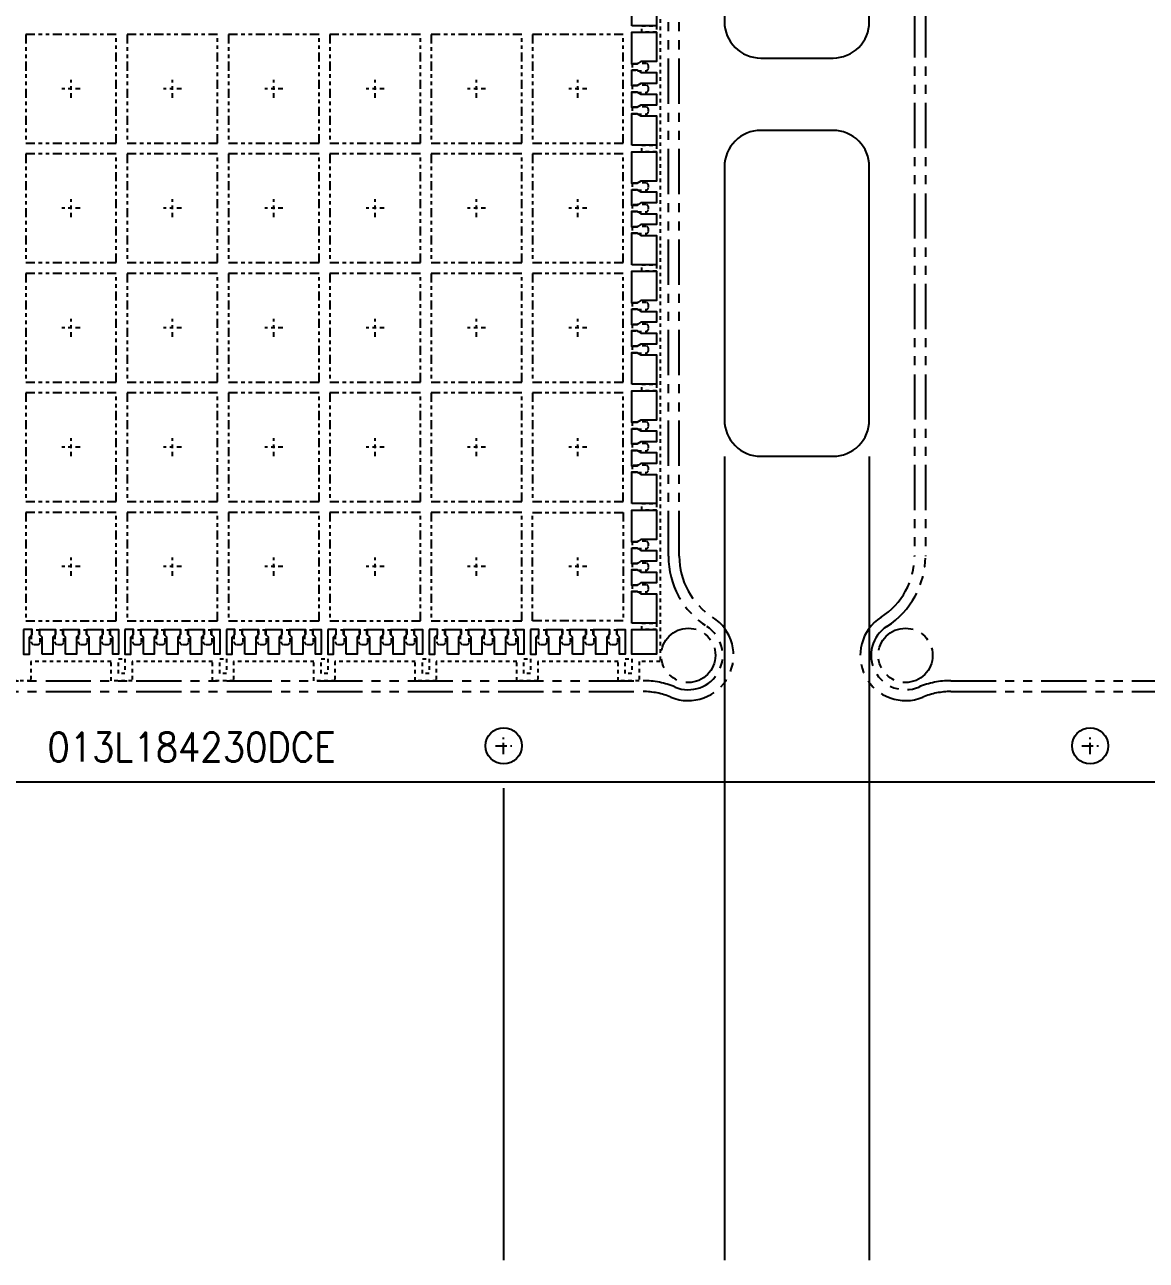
# Model space of a CAD drawing. Extents: x -336 to 28, y -457 to 7.
# Drawn here: x -253.87 to -222.88, y -347.44 to -313.31 of the extents above; entities that cross this region are included whole.
import ezdxf

# ---------------------------------------------------------------- set-up
doc = ezdxf.new("R2010")
doc.units = 0
doc.header["$MEASUREMENT"] = 0
for name, pattern in [('CENTER', [50.8, 31.75, -6.35, 6.35, -6.35]), ('CENTERX2', [4, 2.5, -0.5, 0.5, -0.5]), ('HIDDEN', [0.375, 0.25, -0.125]), ('PHANTOM', [2.5, 1.25, -0.25, 0.25, -0.25, 0.25, -0.25])]:
    doc.linetypes.add(name, pattern=pattern)
doc.layers.add('1', color=7, linetype='CONTINUOUS')
doc.layers.add('1D', color=4, linetype='CONTINUOUS')
doc.styles.add('ROMANS', font='romans', dxfattribs={"width": 0.85, "height": 0.08})

msp = doc.modelspace()

# ---------------------------------------------------------------- linework, layer by layer
at = {"layer": '1'}
msp.add_line((-46.0362, -334.2262), (-294.0362, -334.2262), dxfattribs=at)
for points in [[(-234.5362, -313.2262, 0.4142136), (-233.5362, -314.2262), (-231.5362, -314.2262, 0.4142136), (-230.5362, -313.2262), (-230.5362, -306.2262, 0.4142136), (-231.5362, -305.2262), (-233.5362, -305.2262, 0.4142136), (-234.5362, -306.2262)], [(-233.5362, -325.2262), (-231.5362, -325.2262, 0.4142136), (-230.5362, -324.2262), (-230.5362, -317.2262, 0.4142136), (-231.5362, -316.2262), (-233.5362, -316.2262, 0.4142136), (-234.5362, -317.2262), (-234.5362, -324.2262, 0.4142136)]]:
    msp.add_lwpolyline(points, format="xyb", close=True, dxfattribs=at)
for points in [[(-237.0962, -313.3362), (-237.0962, -312.4562), (-236.9612, -312.4562), (-236.8445, -312.5262), (-236.4162, -312.5262), (-236.4162, -313.3362)], [(-236.8445, -314.3262), (-236.9612, -314.3962), (-237.0962, -314.3962), (-237.0962, -313.5162), (-236.4162, -313.5162), (-236.4162, -314.3262)], [(-236.8445, -315.5262), (-236.9612, -315.5962), (-237.0962, -315.5962), (-237.0962, -315.1562), (-236.9612, -315.1562), (-236.8445, -315.2262), (-236.4162, -315.2262), (-236.4162, -315.5262)], [(-237.0962, -316.6362), (-237.0962, -315.7562), (-236.9612, -315.7562), (-236.8445, -315.8262), (-236.4162, -315.8262), (-236.4162, -316.6362)], [(-236.8445, -317.6262), (-236.9612, -317.6962), (-237.0962, -317.6962), (-237.0962, -316.8162), (-236.4162, -316.8162), (-236.4162, -317.6262)], [(-236.8445, -318.8262), (-236.9612, -318.8962), (-237.0962, -318.8962), (-237.0962, -318.4562), (-236.9612, -318.4562), (-236.8445, -318.5262), (-236.4162, -318.5262), (-236.4162, -318.8262)], [(-237.0962, -319.9362), (-237.0962, -319.0562), (-236.9612, -319.0562), (-236.8445, -319.1262), (-236.4162, -319.1262), (-236.4162, -319.9362)], [(-236.8445, -320.9262), (-236.9612, -320.9962), (-237.0962, -320.9962), (-237.0962, -320.1162), (-236.4162, -320.1162), (-236.4162, -320.9262)], [(-236.8445, -322.1262), (-236.9612, -322.1962), (-237.0962, -322.1962), (-237.0962, -321.7562), (-236.9612, -321.7562), (-236.8445, -321.8262), (-236.4162, -321.8262), (-236.4162, -322.1262)], [(-237.0962, -323.2362), (-237.0962, -322.3562), (-236.9612, -322.3562), (-236.8445, -322.4262), (-236.4162, -322.4262), (-236.4162, -323.2362)], [(-236.8445, -324.2262), (-236.9612, -324.2962), (-237.0962, -324.2962), (-237.0962, -323.4162), (-236.4162, -323.4162), (-236.4162, -324.2262)], [(-236.8445, -325.4262), (-236.9612, -325.4962), (-237.0962, -325.4962), (-237.0962, -325.0562), (-236.9612, -325.0562), (-236.8445, -325.1262), (-236.4162, -325.1262), (-236.4162, -325.4262)], [(-237.0962, -326.5362), (-237.0962, -325.6562), (-236.9612, -325.6562), (-236.8445, -325.7262), (-236.4162, -325.7262), (-236.4162, -326.5362)], [(-236.8445, -327.5262), (-236.9612, -327.5962), (-237.0962, -327.5962), (-237.0962, -326.7162), (-236.4162, -326.7162), (-236.4162, -327.5262)], [(-236.8445, -328.7262), (-236.9612, -328.7962), (-237.0962, -328.7962), (-237.0962, -328.3562), (-236.9612, -328.3562), (-236.8445, -328.4262), (-236.4162, -328.4262), (-236.4162, -328.7262)], [(-237.0962, -329.8362), (-237.0962, -328.9562), (-236.9612, -328.9562), (-236.8445, -329.0262), (-236.4162, -329.0262), (-236.4162, -329.8362)], [(-253.8962, -330.0162), (-253.8962, -330.6962), (-253.7362, -330.6962), (-253.7362, -330.2262), (-253.6612, -330.1512), (-253.6612, -330.0162)], [(-253.3862, -330.6962), (-253.3862, -330.2262), (-253.4612, -330.1512), (-253.4612, -330.0162), (-253.0112, -330.0162), (-253.0112, -330.1512), (-253.0862, -330.2262), (-253.0862, -330.6962)], [(-252.7362, -330.6962), (-252.7362, -330.2262), (-252.8112, -330.1512), (-252.8112, -330.0162), (-252.3612, -330.0162), (-252.3612, -330.1512), (-252.4362, -330.2262), (-252.4362, -330.6962)], [(-252.1612, -330.0162), (-251.7112, -330.0162), (-251.7112, -330.1512), (-251.7862, -330.2262), (-251.7862, -330.6962), (-252.0862, -330.6962), (-252.0862, -330.2262), (-252.1612, -330.1512)], [(-251.4362, -330.2262), (-251.5112, -330.1512), (-251.5112, -330.0162), (-251.2762, -330.0162), (-251.2762, -330.6962), (-251.4362, -330.6962)], [(-251.0962, -330.0162), (-251.0962, -330.6962), (-250.9362, -330.6962), (-250.9362, -330.2262), (-250.8612, -330.1512), (-250.8612, -330.0162)], [(-250.5862, -330.6962), (-250.5862, -330.2262), (-250.6612, -330.1512), (-250.6612, -330.0162), (-250.2112, -330.0162), (-250.2112, -330.1512), (-250.2862, -330.2262), (-250.2862, -330.6962)], [(-249.9362, -330.6962), (-249.9362, -330.2262), (-250.0112, -330.1512), (-250.0112, -330.0162), (-249.5612, -330.0162), (-249.5612, -330.1512), (-249.6362, -330.2262), (-249.6362, -330.6962)], [(-249.3612, -330.0162), (-248.9112, -330.0162), (-248.9112, -330.1512), (-248.9862, -330.2262), (-248.9862, -330.6962), (-249.2862, -330.6962), (-249.2862, -330.2262), (-249.3612, -330.1512)], [(-248.6362, -330.2262), (-248.7112, -330.1512), (-248.7112, -330.0162), (-248.4762, -330.0162), (-248.4762, -330.6962), (-248.6362, -330.6962)], [(-248.2962, -330.0162), (-248.2962, -330.6962), (-248.1362, -330.6962), (-248.1362, -330.2262), (-248.0612, -330.1512), (-248.0612, -330.0162)], [(-247.7862, -330.6962), (-247.7862, -330.2262), (-247.8612, -330.1512), (-247.8612, -330.0162), (-247.4112, -330.0162), (-247.4112, -330.1512), (-247.4862, -330.2262), (-247.4862, -330.6962)], [(-247.1362, -330.6962), (-247.1362, -330.2262), (-247.2112, -330.1512), (-247.2112, -330.0162), (-246.7612, -330.0162), (-246.7612, -330.1512), (-246.8362, -330.2262), (-246.8362, -330.6962)], [(-246.5612, -330.0162), (-246.1112, -330.0162), (-246.1112, -330.1512), (-246.1862, -330.2262), (-246.1862, -330.6962), (-246.4862, -330.6962), (-246.4862, -330.2262), (-246.5612, -330.1512)], [(-245.8362, -330.2262), (-245.9112, -330.1512), (-245.9112, -330.0162), (-245.6762, -330.0162), (-245.6762, -330.6962), (-245.8362, -330.6962)], [(-245.4962, -330.0162), (-245.4962, -330.6962), (-245.3362, -330.6962), (-245.3362, -330.2262), (-245.2612, -330.1512), (-245.2612, -330.0162)], [(-244.9862, -330.6962), (-244.9862, -330.2262), (-245.0612, -330.1512), (-245.0612, -330.0162), (-244.6112, -330.0162), (-244.6112, -330.1512), (-244.6862, -330.2262), (-244.6862, -330.6962)], [(-244.3362, -330.6962), (-244.3362, -330.2262), (-244.4112, -330.1512), (-244.4112, -330.0162), (-243.9612, -330.0162), (-243.9612, -330.1512), (-244.0362, -330.2262), (-244.0362, -330.6962)], [(-243.7612, -330.0162), (-243.3112, -330.0162), (-243.3112, -330.1512), (-243.3862, -330.2262), (-243.3862, -330.6962), (-243.6862, -330.6962), (-243.6862, -330.2262), (-243.7612, -330.1512)], [(-243.0362, -330.2262), (-243.1112, -330.1512), (-243.1112, -330.0162), (-242.8762, -330.0162), (-242.8762, -330.6962), (-243.0362, -330.6962)], [(-242.6962, -330.0162), (-242.6962, -330.6962), (-242.5362, -330.6962), (-242.5362, -330.2262), (-242.4612, -330.1512), (-242.4612, -330.0162)], [(-242.1862, -330.6962), (-242.1862, -330.2262), (-242.2612, -330.1512), (-242.2612, -330.0162), (-241.8112, -330.0162), (-241.8112, -330.1512), (-241.8862, -330.2262), (-241.8862, -330.6962)], [(-241.5362, -330.6962), (-241.5362, -330.2262), (-241.6112, -330.1512), (-241.6112, -330.0162), (-241.1612, -330.0162), (-241.1612, -330.1512), (-241.2362, -330.2262), (-241.2362, -330.6962)], [(-240.9612, -330.0162), (-240.5112, -330.0162), (-240.5112, -330.1512), (-240.5862, -330.2262), (-240.5862, -330.6962), (-240.8862, -330.6962), (-240.8862, -330.2262), (-240.9612, -330.1512)], [(-240.2362, -330.2262), (-240.3112, -330.1512), (-240.3112, -330.0162), (-240.0762, -330.0162), (-240.0762, -330.6962), (-240.2362, -330.6962)], [(-239.8962, -330.0162), (-239.8962, -330.6962), (-239.7362, -330.6962), (-239.7362, -330.2262), (-239.6612, -330.1512), (-239.6612, -330.0162)], [(-239.3862, -330.6962), (-239.3862, -330.2262), (-239.4612, -330.1512), (-239.4612, -330.0162), (-239.0112, -330.0162), (-239.0112, -330.1512), (-239.0862, -330.2262), (-239.0862, -330.6962)], [(-238.7362, -330.6962), (-238.7362, -330.2262), (-238.8112, -330.1512), (-238.8112, -330.0162), (-238.3612, -330.0162), (-238.3612, -330.1512), (-238.4362, -330.2262), (-238.4362, -330.6962)], [(-238.1612, -330.0162), (-237.7112, -330.0162), (-237.7112, -330.1512), (-237.7862, -330.2262), (-237.7862, -330.6962), (-238.0862, -330.6962), (-238.0862, -330.2262), (-238.1612, -330.1512)], [(-237.4362, -330.2262), (-237.5112, -330.1512), (-237.5112, -330.0162), (-237.2762, -330.0162), (-237.2762, -330.6962), (-237.4362, -330.6962)]]:
    msp.add_lwpolyline(points, close=True, dxfattribs=at)
for points in [[(-237.0962, -314.5562), (-236.9612, -314.5562), (-236.8445, -314.6262), (-236.4162, -314.6262), (-236.4162, -314.9262), (-236.8445, -314.9262), (-236.9612, -314.9962), (-237.0962, -314.9962), (-237.0962, -314.5562)], [(-237.0962, -317.8562), (-236.9612, -317.8562), (-236.8445, -317.9262), (-236.4162, -317.9262), (-236.4162, -318.2262), (-236.8445, -318.2262), (-236.9612, -318.2962), (-237.0962, -318.2962), (-237.0962, -317.8562)], [(-237.0962, -321.1562), (-236.9612, -321.1562), (-236.8445, -321.2262), (-236.4162, -321.2262), (-236.4162, -321.5262), (-236.8445, -321.5262), (-236.9612, -321.5962), (-237.0962, -321.5962), (-237.0962, -321.1562)], [(-237.0962, -324.4562), (-236.9612, -324.4562), (-236.8445, -324.5262), (-236.4162, -324.5262), (-236.4162, -324.8262), (-236.8445, -324.8262), (-236.9612, -324.8962), (-237.0962, -324.8962), (-237.0962, -324.4562)], [(-237.0962, -327.7562), (-236.9612, -327.7562), (-236.8445, -327.8262), (-236.4162, -327.8262), (-236.4162, -328.1262), (-236.8445, -328.1262), (-236.9612, -328.1962), (-237.0962, -328.1962), (-237.0962, -327.7562)]]:
    msp.add_lwpolyline(points, dxfattribs=at)
at = {"layer": '1', "linetype": 'ByBlock'}
msp.add_lwpolyline([(-236.4162, -330.0162), (-236.4162, -330.6962), (-237.0962, -330.6962), (-237.0962, -330.0162)], close=True, dxfattribs=at)
at = {"layer": '1'}
for centre in [(-240.6362, -333.2262), (-224.4362, -333.2262)]:
    msp.add_circle(centre, 0.5, dxfattribs=at)
at = {"layer": '1D', "linetype": 'HIDDEN', "ltscale": 0.2}
for p, q in [((-236.3162, -269.5562), (-236.3162, -330.8962)), ((-251.4762, -330.8962), (-253.6962, -330.8962)), ((-248.6762, -330.8962), (-250.8962, -330.8962)), ((-245.8762, -330.8962), (-248.0962, -330.8962)), ((-243.0762, -330.8962), (-245.2962, -330.8962)), ((-240.2762, -330.8962), (-242.4962, -330.8962)), ((-237.4762, -330.8962), (-239.6962, -330.8962)), ((-236.3162, -330.8962), (-236.8962, -330.8962))]:
    msp.add_line(p, q, dxfattribs=at)
at = {"layer": '1D', "linetype": 'ByBlock'}
for p, q in [((-234.5362, -325.2342), (-234.5362, -347.4363)), ((-230.5362, -325.2342), (-230.5362, -347.4363))]:
    msp.add_line(p, q, dxfattribs=at)
at = {"layer": '1D', "linetype": 'CENTER', "ltscale": 0.01}
for p, q in [((-240.6362, -333.4558), (-240.6362, -332.9966)), ((-224.4362, -333.4558), (-224.4362, -332.9966)), ((-240.8658, -333.2262), (-240.4065, -333.2262)), ((-224.6658, -333.2262), (-224.2065, -333.2262))]:
    msp.add_line(p, q, dxfattribs=at)
at = {"layer": '1D'}
msp.add_line((-240.6362, -334.3968), (-240.6362, -347.4363), dxfattribs=at)
at = {"layer": '1D', "color": 2, "linetype": 'PHANTOM'}
for points in [[(-236.7862, -268.7262), (-290.7862, -268.7262, -0.0990195), (-291.5554, -268.5724, 0.9166595), (-292.7092, -270.7795, -0.2559241), (-291.7862, -272.4648), (-291.7862, -297.4876, -0.2559241), (-292.7092, -299.1729, 0.5477226), (-292.7092, -301.2795, -0.2559241), (-291.7862, -302.9648), (-291.7862, -327.9876, -0.2559241), (-292.7092, -329.6729, 0.9166595), (-291.5554, -331.8801, -0.0990195), (-290.7862, -331.7262), (-236.7862, -331.7262, -0.0990195), (-236.0169, -331.8801, 0.9166595), (-234.8631, -329.6729, -0.2559241), (-235.7862, -327.9876), (-235.7862, -302.9648, -0.2559241), (-234.8631, -301.2795, 0.5477226), (-234.8631, -299.1729, -0.2559241), (-235.7862, -297.4876), (-235.7862, -272.4648, -0.2559241), (-234.8631, -270.7795, 0.9166595), (-236.0169, -268.5724, -0.0990195)], [(-174.2862, -268.7262), (-228.2862, -268.7262, -0.0990195), (-229.0554, -268.5724, 0.9166595), (-230.2092, -270.7795, -0.2559241), (-229.2862, -272.4648), (-229.2862, -297.4876, -0.2559241), (-230.2092, -299.1729, 0.5477226), (-230.2092, -301.2795, -0.2559241), (-229.2862, -302.9648), (-229.2862, -327.9876, -0.2559241), (-230.2092, -329.6729, 0.9166595), (-229.0554, -331.8801, -0.0990195), (-228.2862, -331.7262), (-174.2862, -331.7262, -0.0990195), (-173.5169, -331.8801, 0.9166595), (-172.3631, -329.6729, -0.2559241), (-173.2862, -327.9876), (-173.2862, -302.9648, -0.2559241), (-172.3631, -301.2795, 0.5477226), (-172.3631, -299.1729, -0.2559241), (-173.2862, -297.4876), (-173.2862, -272.4648, -0.2559241), (-172.3631, -270.7795, 0.9166595), (-173.5169, -268.5724, -0.0990195)], [(-236.7862, -269.0262), (-290.7862, -269.0262, -0.0990195), (-291.6708, -268.8493, 0.9166595), (-292.5477, -270.5267, -0.2559241), (-291.4862, -272.4648), (-291.4862, -297.4876, -0.2559241), (-292.5477, -299.4257, 0.5477226), (-292.5477, -301.0267, -0.2559241), (-291.4862, -302.9648), (-291.4862, -327.9876, -0.2559241), (-292.5477, -329.9257, 0.9166595), (-291.6708, -331.6031, -0.0990195), (-290.7862, -331.4262), (-236.7862, -331.4262, -0.0990195), (-235.9015, -331.6031, 0.9166595), (-235.0246, -329.9257, -0.2559241), (-236.0862, -327.9876), (-236.0862, -302.9648, -0.2559241), (-235.0246, -301.0267, 0.5477226), (-235.0246, -299.4257, -0.2559241), (-236.0862, -297.4876), (-236.0862, -272.4648, -0.2559241), (-235.0246, -270.5267, 0.9166595), (-235.9015, -268.8493, -0.0990195)], [(-174.2862, -269.0262), (-228.2862, -269.0262, -0.0990195), (-229.1708, -268.8493, 0.9166595), (-230.0477, -270.5267, -0.2559241), (-228.9862, -272.4648), (-228.9862, -297.4876, -0.2559241), (-230.0477, -299.4257, 0.5477226), (-230.0477, -301.0267, -0.2559241), (-228.9862, -302.9648), (-228.9862, -327.9876, -0.2559241), (-230.0477, -329.9257, 0.9166595), (-229.1708, -331.6031, -0.0990195), (-228.2862, -331.4262), (-174.2862, -331.4262, -0.0990195), (-173.4015, -331.6031, 0.9166595), (-172.5246, -329.9257, -0.2559241), (-173.5862, -327.9876), (-173.5862, -302.9648, -0.2559241), (-172.5246, -301.0267, 0.5477226), (-172.5246, -299.4257, -0.2559241), (-173.5862, -297.4876), (-173.5862, -272.4648, -0.2559241), (-172.5246, -270.5267, 0.9166595), (-173.4015, -268.8493, -0.0990195)]]:
    msp.add_lwpolyline(points, format="xyb", close=True, dxfattribs=at)
at = {"layer": '1D', "color": 2, "linetype": 'PHANTOM', "ltscale": 0.2}
for points in [[(-251.3362, -313.5762), (-253.8362, -313.5762), (-253.8362, -316.5762), (-251.3362, -316.5762)], [(-248.5362, -313.5762), (-251.0362, -313.5762), (-251.0362, -316.5762), (-248.5362, -316.5762)], [(-245.7362, -313.5762), (-248.2362, -313.5762), (-248.2362, -316.5762), (-245.7362, -316.5762)], [(-242.9362, -313.5762), (-245.4362, -313.5762), (-245.4362, -316.5762), (-242.9362, -316.5762)], [(-240.1362, -313.5762), (-242.6362, -313.5762), (-242.6362, -316.5762), (-240.1362, -316.5762)], [(-237.3362, -313.5762), (-239.8362, -313.5762), (-239.8362, -316.5762), (-237.3362, -316.5762)], [(-251.3362, -316.8762), (-253.8362, -316.8762), (-253.8362, -319.8762), (-251.3362, -319.8762)], [(-248.5362, -316.8762), (-251.0362, -316.8762), (-251.0362, -319.8762), (-248.5362, -319.8762)], [(-245.7362, -316.8762), (-248.2362, -316.8762), (-248.2362, -319.8762), (-245.7362, -319.8762)], [(-242.9362, -316.8762), (-245.4362, -316.8762), (-245.4362, -319.8762), (-242.9362, -319.8762)], [(-240.1362, -316.8762), (-242.6362, -316.8762), (-242.6362, -319.8762), (-240.1362, -319.8762)], [(-237.3362, -316.8762), (-239.8362, -316.8762), (-239.8362, -319.8762), (-237.3362, -319.8762)], [(-251.3362, -320.1762), (-253.8362, -320.1762), (-253.8362, -323.1762), (-251.3362, -323.1762)], [(-248.5362, -320.1762), (-251.0362, -320.1762), (-251.0362, -323.1762), (-248.5362, -323.1762)], [(-245.7362, -320.1762), (-248.2362, -320.1762), (-248.2362, -323.1762), (-245.7362, -323.1762)], [(-242.9362, -320.1762), (-245.4362, -320.1762), (-245.4362, -323.1762), (-242.9362, -323.1762)], [(-240.1362, -320.1762), (-242.6362, -320.1762), (-242.6362, -323.1762), (-240.1362, -323.1762)], [(-237.3362, -320.1762), (-239.8362, -320.1762), (-239.8362, -323.1762), (-237.3362, -323.1762)], [(-251.3362, -323.4762), (-253.8362, -323.4762), (-253.8362, -326.4762), (-251.3362, -326.4762)], [(-248.5362, -323.4762), (-251.0362, -323.4762), (-251.0362, -326.4762), (-248.5362, -326.4762)], [(-245.7362, -323.4762), (-248.2362, -323.4762), (-248.2362, -326.4762), (-245.7362, -326.4762)], [(-242.9362, -323.4762), (-245.4362, -323.4762), (-245.4362, -326.4762), (-242.9362, -326.4762)], [(-240.1362, -323.4762), (-242.6362, -323.4762), (-242.6362, -326.4762), (-240.1362, -326.4762)], [(-237.3362, -323.4762), (-239.8362, -323.4762), (-239.8362, -326.4762), (-237.3362, -326.4762)], [(-251.3362, -326.7762), (-253.8362, -326.7762), (-253.8362, -329.7762), (-251.3362, -329.7762)], [(-248.5362, -326.7762), (-251.0362, -326.7762), (-251.0362, -329.7762), (-248.5362, -329.7762)], [(-245.7362, -326.7762), (-248.2362, -326.7762), (-248.2362, -329.7762), (-245.7362, -329.7762)], [(-242.9362, -326.7762), (-245.4362, -326.7762), (-245.4362, -329.7762), (-242.9362, -329.7762)], [(-240.1362, -326.7762), (-242.6362, -326.7762), (-242.6362, -329.7762), (-240.1362, -329.7762)], [(-239.8362, -326.7762), (-237.3362, -326.7762), (-237.3362, -329.7762), (-239.8362, -329.7762)]]:
    msp.add_lwpolyline(points, close=True, dxfattribs=at)
at = {"layer": '1D', "linetype": 'HIDDEN', "ltscale": 0.2}
for points in [[(-236.8162, -313.5162), (-236.8162, -313.3362), (-236.4162, -313.3362), (-236.4162, -313.5162)], [(-236.8162, -316.8162), (-236.8162, -316.6362), (-236.4162, -316.6362), (-236.4162, -316.8162)], [(-236.8162, -320.1162), (-236.8162, -319.9362), (-236.4162, -319.9362), (-236.4162, -320.1162)], [(-236.8162, -323.4162), (-236.8162, -323.2362), (-236.4162, -323.2362), (-236.4162, -323.4162)], [(-236.8162, -326.7162), (-236.8162, -326.5362), (-236.4162, -326.5362), (-236.4162, -326.7162)], [(-236.8162, -330.0162), (-236.8162, -329.8362), (-236.4162, -329.8362), (-236.4162, -330.0162)], [(-251.2762, -330.8262), (-251.0962, -330.8262), (-251.0962, -331.2262), (-251.2762, -331.2262)], [(-248.4762, -330.8262), (-248.2962, -330.8262), (-248.2962, -331.2262), (-248.4762, -331.2262)], [(-245.6762, -330.8262), (-245.4962, -330.8262), (-245.4962, -331.2262), (-245.6762, -331.2262)], [(-242.8762, -330.8262), (-242.6962, -330.8262), (-242.6962, -331.2262), (-242.8762, -331.2262)], [(-240.0762, -330.8262), (-239.8962, -330.8262), (-239.8962, -331.2262), (-240.0762, -331.2262)], [(-237.2762, -330.8262), (-237.0962, -330.8262), (-237.0962, -331.2262), (-237.2762, -331.2262)]]:
    msp.add_lwpolyline(points, close=True, dxfattribs=at)
for points in [[(-236.6362, -314.4512, 0.4142136), (-236.7112, -314.3762), (-236.9278, -314.3762), (-236.9612, -314.3862), (-237.0862, -314.3862), (-237.0862, -314.5662), (-236.9612, -314.5662), (-236.9278, -314.5762), (-236.7112, -314.5762, 0.4142136), (-236.6362, -314.5012)], [(-236.6362, -315.0512, 0.4142136), (-236.7112, -314.9762), (-236.9278, -314.9762), (-236.9612, -314.9862), (-237.0862, -314.9862), (-237.0862, -315.1662), (-236.9612, -315.1662), (-236.9278, -315.1762), (-236.7112, -315.1762, 0.4142136), (-236.6362, -315.1012)], [(-236.6362, -315.6512, 0.4142136), (-236.7112, -315.5762), (-236.9278, -315.5762), (-236.9612, -315.5862), (-237.0862, -315.5862), (-237.0862, -315.7662), (-236.9612, -315.7662), (-236.9278, -315.7762), (-236.7112, -315.7762, 0.4142136), (-236.6362, -315.7012)], [(-236.6362, -317.7512, 0.4142136), (-236.7112, -317.6762), (-236.9278, -317.6762), (-236.9612, -317.6862), (-237.0862, -317.6862), (-237.0862, -317.8662), (-236.9612, -317.8662), (-236.9278, -317.8762), (-236.7112, -317.8762, 0.4142136), (-236.6362, -317.8012)], [(-236.6362, -318.3512, 0.4142136), (-236.7112, -318.2762), (-236.9278, -318.2762), (-236.9612, -318.2862), (-237.0862, -318.2862), (-237.0862, -318.4662), (-236.9612, -318.4662), (-236.9278, -318.4762), (-236.7112, -318.4762, 0.4142136), (-236.6362, -318.4012)], [(-236.6362, -318.9512, 0.4142136), (-236.7112, -318.8762), (-236.9278, -318.8762), (-236.9612, -318.8862), (-237.0862, -318.8862), (-237.0862, -319.0662), (-236.9612, -319.0662), (-236.9278, -319.0762), (-236.7112, -319.0762, 0.4142136), (-236.6362, -319.0012)], [(-236.6362, -321.0512, 0.4142136), (-236.7112, -320.9762), (-236.9278, -320.9762), (-236.9612, -320.9862), (-237.0862, -320.9862), (-237.0862, -321.1662), (-236.9612, -321.1662), (-236.9278, -321.1762), (-236.7112, -321.1762, 0.4142136), (-236.6362, -321.1012)], [(-236.6362, -321.6512, 0.4142136), (-236.7112, -321.5762), (-236.9278, -321.5762), (-236.9612, -321.5862), (-237.0862, -321.5862), (-237.0862, -321.7662), (-236.9612, -321.7662), (-236.9278, -321.7762), (-236.7112, -321.7762, 0.4142136), (-236.6362, -321.7012)], [(-236.6362, -322.2512, 0.4142136), (-236.7112, -322.1762), (-236.9278, -322.1762), (-236.9612, -322.1862), (-237.0862, -322.1862), (-237.0862, -322.3662), (-236.9612, -322.3662), (-236.9278, -322.3762), (-236.7112, -322.3762, 0.4142136), (-236.6362, -322.3012)], [(-236.6362, -324.3512, 0.4142136), (-236.7112, -324.2762), (-236.9278, -324.2762), (-236.9612, -324.2862), (-237.0862, -324.2862), (-237.0862, -324.4662), (-236.9612, -324.4662), (-236.9278, -324.4762), (-236.7112, -324.4762, 0.4142136), (-236.6362, -324.4012)], [(-236.6362, -324.9512, 0.4142136), (-236.7112, -324.8762), (-236.9278, -324.8762), (-236.9612, -324.8862), (-237.0862, -324.8862), (-237.0862, -325.0662), (-236.9612, -325.0662), (-236.9278, -325.0762), (-236.7112, -325.0762, 0.4142136), (-236.6362, -325.0012)], [(-236.6362, -325.5512, 0.4142136), (-236.7112, -325.4762), (-236.9278, -325.4762), (-236.9612, -325.4862), (-237.0862, -325.4862), (-237.0862, -325.6662), (-236.9612, -325.6662), (-236.9278, -325.6762), (-236.7112, -325.6762, 0.4142136), (-236.6362, -325.6012)], [(-236.6362, -327.6512, 0.4142136), (-236.7112, -327.5762), (-236.9278, -327.5762), (-236.9612, -327.5862), (-237.0862, -327.5862), (-237.0862, -327.7662), (-236.9612, -327.7662), (-236.9278, -327.7762), (-236.7112, -327.7762, 0.4142136), (-236.6362, -327.7012)], [(-236.6362, -328.2512, 0.4142136), (-236.7112, -328.1762), (-236.9278, -328.1762), (-236.9612, -328.1862), (-237.0862, -328.1862), (-237.0862, -328.3662), (-236.9612, -328.3662), (-236.9278, -328.3762), (-236.7112, -328.3762, 0.4142136), (-236.6362, -328.3012)], [(-236.6362, -328.8512, 0.4142136), (-236.7112, -328.7762), (-236.9278, -328.7762), (-236.9612, -328.7862), (-237.0862, -328.7862), (-237.0862, -328.9662), (-236.9612, -328.9662), (-236.9278, -328.9762), (-236.7112, -328.9762, 0.4142136), (-236.6362, -328.9012)], [(-253.4362, -330.3512), (-253.4362, -330.1762), (-253.4462, -330.1512), (-253.4462, -330.1512), (-253.4462, -330.0262), (-253.6762, -330.0262), (-253.6762, -330.1512), (-253.6762, -330.1512), (-253.6862, -330.1762), (-253.6862, -330.3512, 0.4142136), (-253.6112, -330.4262), (-253.5112, -330.4262, 0.4142136)], [(-252.7862, -330.3512), (-252.7862, -330.1762), (-252.7962, -330.1512), (-252.7962, -330.1512), (-252.7962, -330.0262), (-253.0262, -330.0262), (-253.0262, -330.1512), (-253.0262, -330.1512), (-253.0362, -330.1762), (-253.0362, -330.3512, 0.4142136), (-252.9612, -330.4262), (-252.8612, -330.4262, 0.4142136)], [(-252.1362, -330.3512), (-252.1362, -330.1762), (-252.1462, -330.1512), (-252.1462, -330.1512), (-252.1462, -330.0262), (-252.3762, -330.0262), (-252.3762, -330.1512), (-252.3762, -330.1512), (-252.3862, -330.1762), (-252.3862, -330.3512, 0.4142136), (-252.3112, -330.4262), (-252.2112, -330.4262, 0.4142136)], [(-251.4862, -330.3512), (-251.4862, -330.1762), (-251.4962, -330.1512), (-251.4962, -330.1512), (-251.4962, -330.0262), (-251.7262, -330.0262), (-251.7262, -330.1512), (-251.7262, -330.1512), (-251.7362, -330.1762), (-251.7362, -330.3512, 0.4142136), (-251.6612, -330.4262), (-251.5612, -330.4262, 0.4142136)], [(-250.6362, -330.3512), (-250.6362, -330.1762), (-250.6462, -330.1512), (-250.6462, -330.1512), (-250.6462, -330.0262), (-250.8762, -330.0262), (-250.8762, -330.1512), (-250.8762, -330.1512), (-250.8862, -330.1762), (-250.8862, -330.3512, 0.4142136), (-250.8112, -330.4262), (-250.7112, -330.4262, 0.4142136)], [(-249.9862, -330.3512), (-249.9862, -330.1762), (-249.9962, -330.1512), (-249.9962, -330.1512), (-249.9962, -330.0262), (-250.2262, -330.0262), (-250.2262, -330.1512), (-250.2262, -330.1512), (-250.2362, -330.1762), (-250.2362, -330.3512, 0.4142136), (-250.1612, -330.4262), (-250.0612, -330.4262, 0.4142136)], [(-249.3362, -330.3512), (-249.3362, -330.1762), (-249.3462, -330.1512), (-249.3462, -330.1512), (-249.3462, -330.0262), (-249.5762, -330.0262), (-249.5762, -330.1512), (-249.5762, -330.1512), (-249.5862, -330.1762), (-249.5862, -330.3512, 0.4142136), (-249.5112, -330.4262), (-249.4112, -330.4262, 0.4142136)], [(-248.6862, -330.3512), (-248.6862, -330.1762), (-248.6962, -330.1512), (-248.6962, -330.1512), (-248.6962, -330.0262), (-248.9262, -330.0262), (-248.9262, -330.1512), (-248.9262, -330.1512), (-248.9362, -330.1762), (-248.9362, -330.3512, 0.4142136), (-248.8612, -330.4262), (-248.7612, -330.4262, 0.4142136)], [(-247.8362, -330.3512), (-247.8362, -330.1762), (-247.8462, -330.1512), (-247.8462, -330.1512), (-247.8462, -330.0262), (-248.0762, -330.0262), (-248.0762, -330.1512), (-248.0762, -330.1512), (-248.0862, -330.1762), (-248.0862, -330.3512, 0.4142136), (-248.0112, -330.4262), (-247.9112, -330.4262, 0.4142136)], [(-247.1862, -330.3512), (-247.1862, -330.1762), (-247.1962, -330.1512), (-247.1962, -330.1512), (-247.1962, -330.0262), (-247.4262, -330.0262), (-247.4262, -330.1512), (-247.4262, -330.1512), (-247.4362, -330.1762), (-247.4362, -330.3512, 0.4142136), (-247.3612, -330.4262), (-247.2612, -330.4262, 0.4142136)], [(-246.5362, -330.3512), (-246.5362, -330.1762), (-246.5462, -330.1512), (-246.5462, -330.1512), (-246.5462, -330.0262), (-246.7762, -330.0262), (-246.7762, -330.1512), (-246.7762, -330.1512), (-246.7862, -330.1762), (-246.7862, -330.3512, 0.4142136), (-246.7112, -330.4262), (-246.6112, -330.4262, 0.4142136)], [(-245.8862, -330.3512), (-245.8862, -330.1762), (-245.8962, -330.1512), (-245.8962, -330.1512), (-245.8962, -330.0262), (-246.1262, -330.0262), (-246.1262, -330.1512), (-246.1262, -330.1512), (-246.1362, -330.1762), (-246.1362, -330.3512, 0.4142136), (-246.0612, -330.4262), (-245.9612, -330.4262, 0.4142136)], [(-245.0362, -330.3512), (-245.0362, -330.1762), (-245.0462, -330.1512), (-245.0462, -330.1512), (-245.0462, -330.0262), (-245.2762, -330.0262), (-245.2762, -330.1512), (-245.2762, -330.1512), (-245.2862, -330.1762), (-245.2862, -330.3512, 0.4142136), (-245.2112, -330.4262), (-245.1112, -330.4262, 0.4142136)], [(-244.3862, -330.3512), (-244.3862, -330.1762), (-244.3962, -330.1512), (-244.3962, -330.1512), (-244.3962, -330.0262), (-244.6262, -330.0262), (-244.6262, -330.1512), (-244.6262, -330.1512), (-244.6362, -330.1762), (-244.6362, -330.3512, 0.4142136), (-244.5612, -330.4262), (-244.4612, -330.4262, 0.4142136)], [(-243.7362, -330.3512), (-243.7362, -330.1762), (-243.7462, -330.1512), (-243.7462, -330.1512), (-243.7462, -330.0262), (-243.9762, -330.0262), (-243.9762, -330.1512), (-243.9762, -330.1512), (-243.9862, -330.1762), (-243.9862, -330.3512, 0.4142136), (-243.9112, -330.4262), (-243.8112, -330.4262, 0.4142136)], [(-243.0862, -330.3512), (-243.0862, -330.1762), (-243.0962, -330.1512), (-243.0962, -330.1512), (-243.0962, -330.0262), (-243.3262, -330.0262), (-243.3262, -330.1512), (-243.3262, -330.1512), (-243.3362, -330.1762), (-243.3362, -330.3512, 0.4142136), (-243.2612, -330.4262), (-243.1612, -330.4262, 0.4142136)], [(-242.2362, -330.3512), (-242.2362, -330.1762), (-242.2462, -330.1512), (-242.2462, -330.1512), (-242.2462, -330.0262), (-242.4762, -330.0262), (-242.4762, -330.1512), (-242.4762, -330.1512), (-242.4862, -330.1762), (-242.4862, -330.3512, 0.4142136), (-242.4112, -330.4262), (-242.3112, -330.4262, 0.4142136)], [(-241.5862, -330.3512), (-241.5862, -330.1762), (-241.5962, -330.1512), (-241.5962, -330.1512), (-241.5962, -330.0262), (-241.8262, -330.0262), (-241.8262, -330.1512), (-241.8262, -330.1512), (-241.8362, -330.1762), (-241.8362, -330.3512, 0.4142136), (-241.7612, -330.4262), (-241.6612, -330.4262, 0.4142136)], [(-240.9362, -330.3512), (-240.9362, -330.1762), (-240.9462, -330.1512), (-240.9462, -330.1512), (-240.9462, -330.0262), (-241.1762, -330.0262), (-241.1762, -330.1512), (-241.1762, -330.1512), (-241.1862, -330.1762), (-241.1862, -330.3512, 0.4142136), (-241.1112, -330.4262), (-241.0112, -330.4262, 0.4142136)], [(-240.2862, -330.3512), (-240.2862, -330.1762), (-240.2962, -330.1512), (-240.2962, -330.1512), (-240.2962, -330.0262), (-240.5262, -330.0262), (-240.5262, -330.1512), (-240.5262, -330.1512), (-240.5362, -330.1762), (-240.5362, -330.3512, 0.4142136), (-240.4612, -330.4262), (-240.3612, -330.4262, 0.4142136)], [(-239.4362, -330.3512), (-239.4362, -330.1762), (-239.4462, -330.1512), (-239.4462, -330.1512), (-239.4462, -330.0262), (-239.6762, -330.0262), (-239.6762, -330.1512), (-239.6762, -330.1512), (-239.6862, -330.1762), (-239.6862, -330.3512, 0.4142136), (-239.6112, -330.4262), (-239.5112, -330.4262, 0.4142136)], [(-238.7862, -330.3512), (-238.7862, -330.1762), (-238.7962, -330.1512), (-238.7962, -330.1512), (-238.7962, -330.0262), (-239.0262, -330.0262), (-239.0262, -330.1512), (-239.0262, -330.1512), (-239.0362, -330.1762), (-239.0362, -330.3512, 0.4142136), (-238.9612, -330.4262), (-238.8612, -330.4262, 0.4142136)], [(-238.1362, -330.3512), (-238.1362, -330.1762), (-238.1462, -330.1512), (-238.1462, -330.1512), (-238.1462, -330.0262), (-238.3762, -330.0262), (-238.3762, -330.1512), (-238.3762, -330.1512), (-238.3862, -330.1762), (-238.3862, -330.3512, 0.4142136), (-238.3112, -330.4262), (-238.2112, -330.4262, 0.4142136)], [(-237.4862, -330.3512), (-237.4862, -330.1762), (-237.4962, -330.1512), (-237.4962, -330.1512), (-237.4962, -330.0262), (-237.7262, -330.0262), (-237.7262, -330.1512), (-237.7262, -330.1512), (-237.7362, -330.1762), (-237.7362, -330.3512, 0.4142136), (-237.6612, -330.4262), (-237.5612, -330.4262, 0.4142136)]]:
    msp.add_lwpolyline(points, format="xyb", close=True, dxfattribs=at)
at = {"layer": '1D', "linetype": 'CENTERX2', "ltscale": 0.05}
for points in [[(-252.5862, -315.3262), (-252.5862, -314.8262)], [(-249.7862, -315.3262), (-249.7862, -314.8262)], [(-246.9862, -315.3262), (-246.9862, -314.8262)], [(-244.1862, -315.3262), (-244.1862, -314.8262)], [(-241.3862, -315.3262), (-241.3862, -314.8262)], [(-238.5862, -315.3262), (-238.5862, -314.8262)], [(-252.3362, -315.0762), (-252.8362, -315.0762)], [(-249.5362, -315.0762), (-250.0362, -315.0762)], [(-246.7362, -315.0762), (-247.2362, -315.0762)], [(-243.9362, -315.0762), (-244.4362, -315.0762)], [(-241.1362, -315.0762), (-241.6362, -315.0762)], [(-238.3362, -315.0762), (-238.8362, -315.0762)], [(-252.3362, -318.3762), (-252.8362, -318.3762)], [(-252.5862, -318.6262), (-252.5862, -318.1262)], [(-249.5362, -318.3762), (-250.0362, -318.3762)], [(-249.7862, -318.6262), (-249.7862, -318.1262)], [(-246.7362, -318.3762), (-247.2362, -318.3762)], [(-246.9862, -318.6262), (-246.9862, -318.1262)], [(-243.9362, -318.3762), (-244.4362, -318.3762)], [(-244.1862, -318.6262), (-244.1862, -318.1262)], [(-241.1362, -318.3762), (-241.6362, -318.3762)], [(-241.3862, -318.6262), (-241.3862, -318.1262)], [(-238.3362, -318.3762), (-238.8362, -318.3762)], [(-238.5862, -318.6262), (-238.5862, -318.1262)], [(-252.5862, -321.9262), (-252.5862, -321.4262)], [(-249.7862, -321.9262), (-249.7862, -321.4262)], [(-246.9862, -321.9262), (-246.9862, -321.4262)], [(-244.1862, -321.9262), (-244.1862, -321.4262)], [(-241.3862, -321.9262), (-241.3862, -321.4262)], [(-238.5862, -321.9262), (-238.5862, -321.4262)], [(-252.3362, -321.6762), (-252.8362, -321.6762)], [(-249.5362, -321.6762), (-250.0362, -321.6762)], [(-246.7362, -321.6762), (-247.2362, -321.6762)], [(-243.9362, -321.6762), (-244.4362, -321.6762)], [(-241.1362, -321.6762), (-241.6362, -321.6762)], [(-238.3362, -321.6762), (-238.8362, -321.6762)], [(-252.5862, -325.2262), (-252.5862, -324.7262)], [(-249.7862, -325.2262), (-249.7862, -324.7262)], [(-246.9862, -325.2262), (-246.9862, -324.7262)], [(-244.1862, -325.2262), (-244.1862, -324.7262)], [(-241.3862, -325.2262), (-241.3862, -324.7262)], [(-238.5862, -325.2262), (-238.5862, -324.7262)], [(-252.3362, -324.9762), (-252.8362, -324.9762)], [(-249.5362, -324.9762), (-250.0362, -324.9762)], [(-246.7362, -324.9762), (-247.2362, -324.9762)], [(-243.9362, -324.9762), (-244.4362, -324.9762)], [(-241.1362, -324.9762), (-241.6362, -324.9762)], [(-238.3362, -324.9762), (-238.8362, -324.9762)], [(-252.3362, -328.2762), (-252.8362, -328.2762)], [(-252.5862, -328.5262), (-252.5862, -328.0262)], [(-249.5362, -328.2762), (-250.0362, -328.2762)], [(-249.7862, -328.5262), (-249.7862, -328.0262)], [(-246.7362, -328.2762), (-247.2362, -328.2762)], [(-246.9862, -328.5262), (-246.9862, -328.0262)], [(-243.9362, -328.2762), (-244.4362, -328.2762)], [(-244.1862, -328.5262), (-244.1862, -328.0262)], [(-241.1362, -328.2762), (-241.6362, -328.2762)], [(-241.3862, -328.5262), (-241.3862, -328.0262)], [(-238.3362, -328.2762), (-238.8362, -328.2762)], [(-238.5862, -328.5262), (-238.5862, -328.0262)]]:
    msp.add_lwpolyline(points, dxfattribs=at)
at = {"layer": '1D', "linetype": 'HIDDEN', "ltscale": 0.2}
for points in [[(-253.6962, -330.8962), (-253.6962, -331.4262), (-254.2762, -331.4262), (-254.2762, -330.8962)], [(-250.8962, -330.8962), (-250.8962, -331.4262), (-251.4762, -331.4262), (-251.4762, -330.8962)], [(-248.0962, -330.8962), (-248.0962, -331.4262), (-248.6762, -331.4262), (-248.6762, -330.8962)], [(-245.2962, -330.8962), (-245.2962, -331.4262), (-245.8762, -331.4262), (-245.8762, -330.8962)], [(-242.4962, -330.8962), (-242.4962, -331.4262), (-243.0762, -331.4262), (-243.0762, -330.8962)], [(-239.6962, -330.8962), (-239.6962, -331.4262), (-240.2762, -331.4262), (-240.2762, -330.8962)], [(-236.8962, -330.8962), (-236.8962, -331.4262), (-237.4762, -331.4262), (-237.4762, -330.8962)]]:
    msp.add_lwpolyline(points, dxfattribs=at)
at = {"layer": '1D', "color": 2, "linetype": 'PHANTOM'}
for centre in [(-235.5362, -330.7262), (-229.5362, -330.7262)]:
    msp.add_circle(centre, 0.75, dxfattribs=at)

# ---------------------------------------------------------------- texts
at = {"layer": '1D', "style": 'ROMANS', "width": 0.9}
msp.add_text('013L184230DCE', height=0.8, dxfattribs=at).set_placement((-253.24, -333.6607))

doc.saveas('drawing.dxf')
